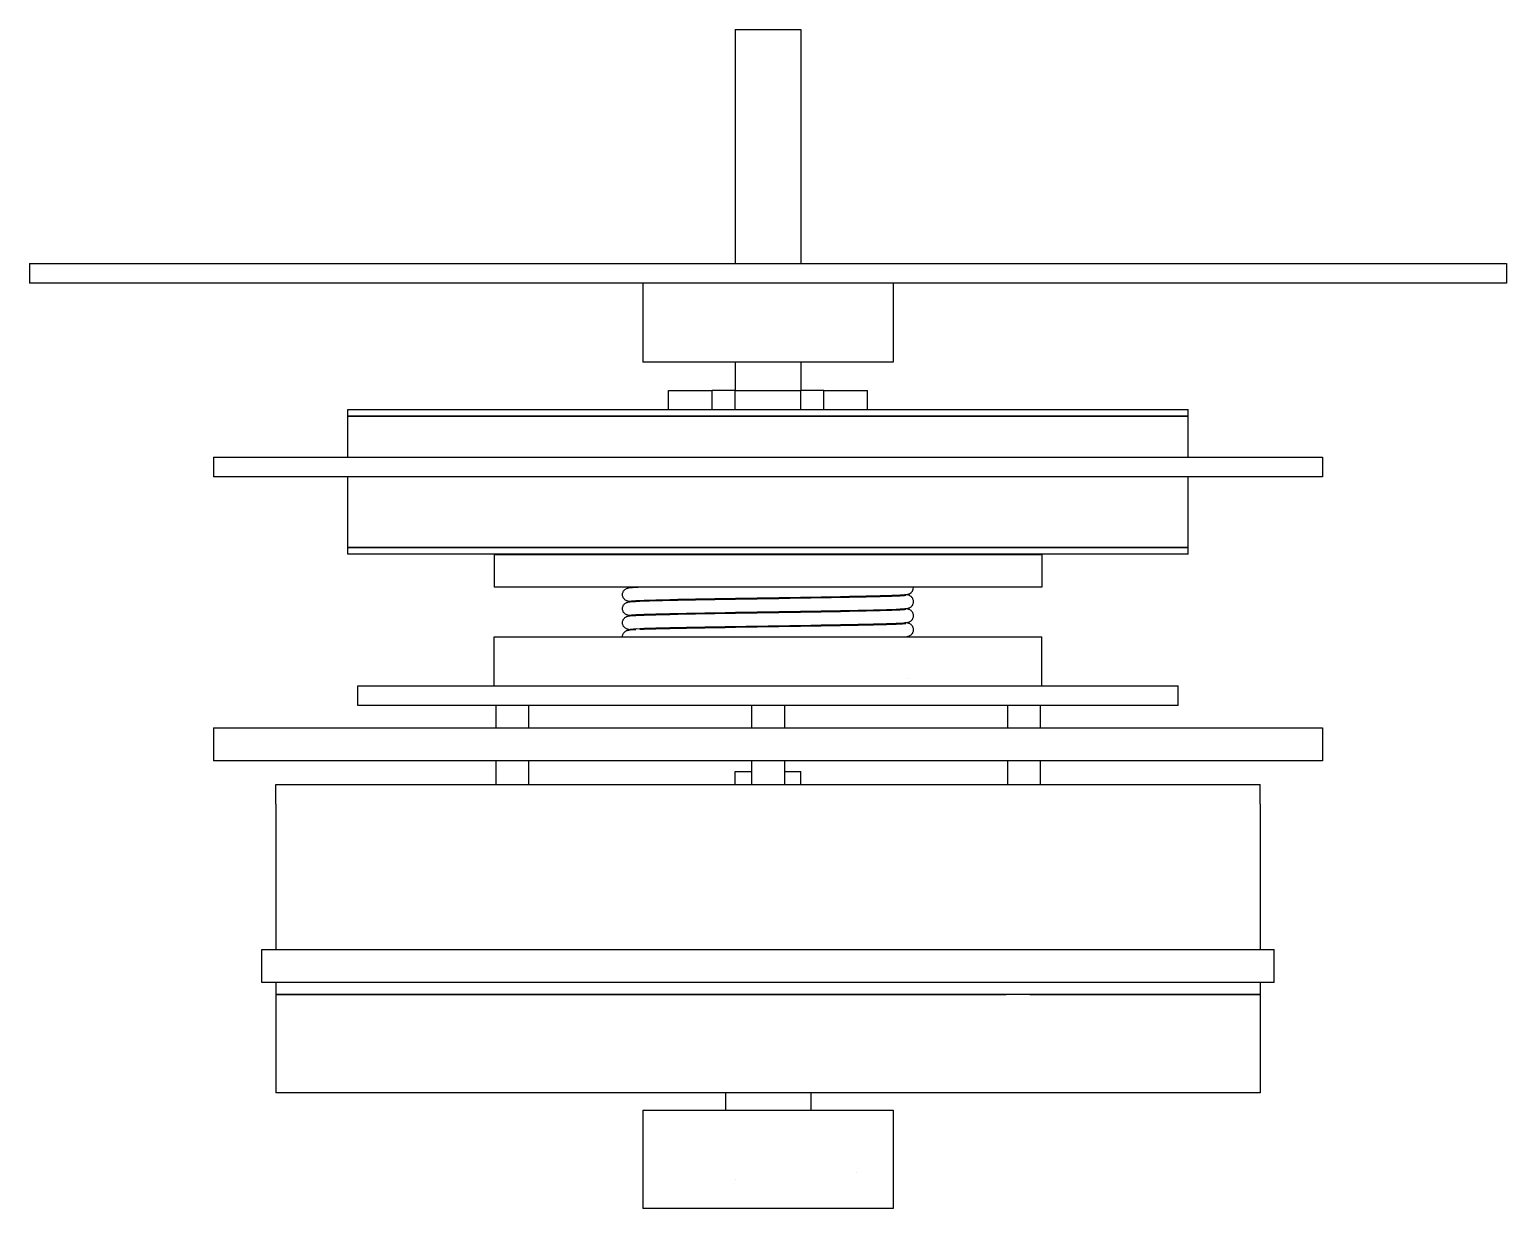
# Model space of a CAD drawing. Extents: x -3282 to 4846, y -1718 to 1845.
# Drawn here: x -1268.1 to -818.1, y -1168.3 to -809.1 of the extents above; entities that cross this region are included whole.
import ezdxf

# ---------------------------------------------------------------- set-up
doc = ezdxf.new("R2010")
doc.units = 0
doc.layers.get('0').update_dxf_attribs({"linetype": 'CONTINUOUS'})

msp = doc.modelspace()

# ---------------------------------------------------------------- linework, layer by layer
at = {"color": 1}
for p, q in [((-1053.093608, -809.059212), (-1053.093608, -880.38756)), ((-1053.093608, -809.059212), (-1043.093608, -809.059212)), ((-1043.093608, -809.059212), (-1033.093608, -809.059212)), ((-1033.093608, -809.059212), (-1033.093608, -880.38756)), ((-1268.093608, -880.38756), (-818.093608, -880.38756)), ((-1268.093608, -880.38756), (-1268.093608, -886.38756)), ((-818.093608, -880.38756), (-818.093608, -886.38756)), ((-818.093608, -886.38756), (-1268.093608, -886.38756)), ((-1081.243608, -886.38756), (-1081.243608, -910.38756)), ((-1004.943608, -886.38756), (-1004.943608, -910.38756)), ((-1004.943608, -910.38756), (-1081.243608, -910.38756)), ((-1053.093608, -910.38756), (-1053.093608, -919.059212)), ((-1033.093608, -910.38756), (-1033.093608, -919.059212)), ((-1073.411012, -919.059212), (-1060.142813, -919.059212)), ((-1073.411012, -924.876684), (-1073.411012, -919.059212)), ((-1053.093608, -919.059212), (-1060.142813, -919.059212)), ((-1060.142813, -924.876684), (-1060.142813, -919.059212)), ((-1053.093608, -919.059212), (-1033.093608, -919.059212)), ((-1053.093608, -924.876684), (-1053.093608, -919.059212)), ((-1026.044403, -919.059212), (-1033.093608, -919.059212)), ((-1033.093608, -924.876684), (-1033.093608, -919.059212)), ((-1026.044403, -919.059212), (-1012.776205, -919.059212)), ((-1026.044403, -924.876684), (-1026.044403, -919.059212)), ((-1012.776205, -924.876684), (-1012.776205, -919.059212)), ((-1171.108494, -926.876684), (-1171.108494, -924.876684)), ((-1171.108494, -924.876684), (-915.078723, -924.876684)), ((-1043.093608, -926.876684), (-1171.108494, -926.876684)), ((-1171.108493, -926.876684), (-915.078723, -926.876684)), ((-1171.108493, -939.356062), (-1171.108493, -926.876684)), ((-915.078723, -926.876684), (-1043.093608, -926.876684)), ((-915.078723, -926.876684), (-915.078723, -924.876684)), ((-915.078723, -939.356062), (-915.078723, -926.876684)), ((-1212.093608, -939.356062), (-1212.093608, -945.356062)), ((-1212.093608, -939.356062), (-874.093608, -939.356062)), ((-874.093608, -939.356062), (-874.093608, -945.356062)), ((-958.593608, -945.356062), (-1212.093608, -945.356062)), ((-1171.108493, -966.876684), (-1171.108493, -945.356062)), ((-874.093608, -945.356062), (-958.593608, -945.356062)), ((-915.078723, -966.876684), (-915.078723, -945.356062)), ((-1171.108494, -968.876684), (-1171.108494, -966.876684)), ((-1171.108494, -966.876684), (-915.078723, -966.876684)), ((-915.078723, -966.876684), (-1171.108493, -966.876684)), ((-915.078723, -968.876684), (-915.078723, -966.876684)), ((-1043.093608, -968.876684), (-1171.108494, -968.876684)), ((-1126.48662, -968.966675), (-959.700597, -968.966675)), ((-1126.48662, -968.966675), (-1126.48662, -978.966675)), ((-1073.411012, -968.966675), (-1073.411012, -968.876684)), ((-1060.142813, -968.966675), (-1060.142813, -968.876684)), ((-1053.093608, -968.966675), (-1053.093608, -968.876684)), ((-915.078723, -968.876684), (-1043.093608, -968.876684)), ((-1033.093608, -968.966675), (-1033.093608, -968.876684)), ((-1026.044403, -968.966675), (-1026.044403, -968.876684)), ((-1012.776205, -968.966675), (-1012.776205, -968.876684)), ((-959.700597, -968.966675), (-959.700597, -978.966675)), ((-959.700597, -978.966675), (-1126.48662, -978.966675)), ((-1087.410227, -981.040147), (-1087.381068, -980.843574)), ((-1087.381068, -980.843574), (-1087.332782, -980.650805)), ((-1087.332782, -980.650805), (-1087.265834, -980.463698)), ((-1087.265834, -980.463698), (-1087.180869, -980.284053)), ((-1087.180869, -980.284053), (-1087.078704, -980.113602)), ((-1087.078704, -980.113602), (-1086.960324, -979.953985)), ((-1086.960324, -979.953985), (-1086.826869, -979.806741)), ((-1086.826869, -979.806741), (-1086.679624, -979.673286)), ((-1086.679624, -979.673286), (-1086.520008, -979.554906)), ((-1086.520008, -979.554906), (-1086.349556, -979.452741)), ((-1086.349556, -979.452741), (-1086.169912, -979.367776)), ((-1086.169912, -979.367776), (-1086.037122, -979.314204)), ((-1086.037122, -979.314204), (-1085.850591, -979.247256)), ((-1085.850591, -979.247256), (-1085.658417, -979.19897)), ((-1085.658417, -979.19897), (-1085.46245, -979.169811)), ((-1085.46245, -979.169811), (-1085.070219, -979.11624)), ((-1085.070219, -979.11624), (-1084.419188, -979.062669)), ((-1084.419188, -979.062669), (-1083.513372, -979.009097)), ((-1083.513372, -979.009097), (-1083.324602, -978.999346)), ((-1083.324602, -978.999346), (-1082.623485, -978.966675)), ((-1000.150094, -981.020202), (-1000.017304, -980.966631)), ((-1087.419978, -981.238632), (-1087.410227, -981.040147)), ((-1087.410227, -981.437117), (-1087.419978, -981.238632)), ((-1087.419978, -985.524346), (-1087.410227, -985.325861)), ((-1087.381068, -981.63369), (-1087.410227, -981.437117)), ((-1087.410227, -985.325861), (-1087.381068, -985.129288)), ((-1087.332782, -981.826458), (-1087.381068, -981.63369)), ((-1087.381068, -985.129288), (-1087.332782, -984.93652)), ((-1087.265834, -982.013566), (-1087.332782, -981.826458)), ((-1087.332782, -984.93652), (-1087.265834, -984.749412)), ((-1087.180869, -982.19321), (-1087.265834, -982.013566)), ((-1087.265834, -984.749412), (-1087.180869, -984.569768)), ((-1087.078704, -982.363662), (-1087.180869, -982.19321)), ((-1087.180869, -984.569768), (-1087.078704, -984.399316)), ((-1086.960324, -982.523278), (-1087.078704, -982.363662)), ((-1087.078704, -984.399316), (-1086.960324, -984.2397)), ((-1086.826869, -982.670523), (-1086.960324, -982.523278)), ((-1086.960324, -984.2397), (-1086.826869, -984.092455)), ((-1086.679624, -982.803978), (-1086.826869, -982.670523)), ((-1086.826869, -984.092455), (-1086.679624, -983.959)), ((-1086.520008, -982.922358), (-1086.679624, -982.803978)), ((-1086.679624, -983.959), (-1086.520008, -983.84062)), ((-1086.349556, -983.024522), (-1086.520008, -982.922358)), ((-1086.520008, -983.84062), (-1086.349556, -983.738456)), ((-1086.169912, -983.109488), (-1086.349556, -983.024522)), ((-1086.349556, -983.738456), (-1086.169912, -983.65349)), ((-1086.037122, -983.163059), (-1086.169912, -983.109488)), ((-1086.169912, -983.65349), (-1086.037122, -983.599919)), ((-1085.850591, -983.230007), (-1086.037122, -983.163059)), ((-1086.037122, -983.599919), (-1085.850591, -983.532971)), ((-1085.658417, -983.278294), (-1085.850591, -983.230007)), ((-1085.850591, -983.532971), (-1085.658417, -983.484685)), ((-1085.46245, -983.307452), (-1085.658417, -983.278294)), ((-1085.658417, -983.484685), (-1085.46245, -983.455526)), ((-1085.070219, -983.361024), (-1085.46245, -983.307452)), ((-1085.46245, -983.455526), (-1085.070219, -983.401954)), ((-1085.070219, -983.401954), (-1084.419188, -983.348383)), ((-1084.821514, -983.381489), (-1085.070219, -983.361024)), ((-1085.066704, -983.20031), (-1084.678137, -983.146738)), ((-1084.678137, -983.146738), (-1084.033187, -983.093167)), ((-1084.419188, -983.348383), (-1083.513372, -983.294811)), ((-1084.033187, -983.093167), (-1083.135831, -983.039595)), ((-1083.513372, -983.294811), (-1083.324602, -983.28506)), ((-1083.324602, -983.049346), (-1082.174978, -982.995775)), ((-1083.324602, -983.28506), (-1082.174978, -983.231489)), ((-1082.174978, -982.995775), (-1080.784405, -982.942203)), ((-1082.174978, -983.231489), (-1080.784405, -983.177918)), ((-1080.784405, -982.942203), (-1079.161455, -982.888632)), ((-1080.784405, -983.177918), (-1079.161455, -983.124346)), ((-1079.161455, -982.888632), (-1077.316135, -982.83506)), ((-1079.161455, -983.124346), (-1077.316135, -983.070775)), ((-1077.316135, -982.83506), (-1075.259822, -982.781489)), ((-1077.316135, -983.070775), (-1075.259822, -983.017203)), ((-1075.259822, -982.781489), (-1073.005194, -982.727918)), ((-1075.259822, -983.017203), (-1073.005194, -982.963632)), ((-1073.411012, -982.973274), (-1073.411012, -982.73756)), ((-1073.005194, -982.727918), (-1070.56615, -982.674346)), ((-1073.005194, -982.963632), (-1070.56615, -982.91006)), ((-1070.56615, -982.674346), (-1067.957729, -982.620775)), ((-1070.56615, -982.91006), (-1067.957729, -982.856489)), ((-1067.957729, -982.620775), (-1065.196013, -982.567203)), ((-1067.957729, -982.856489), (-1065.196013, -982.802918)), ((-1065.196013, -982.567203), (-1062.298028, -982.513632)), ((-1065.196013, -982.802918), (-1062.298028, -982.749346)), ((-1062.298028, -982.513632), (-1059.281642, -982.46006)), ((-1062.298028, -982.749346), (-1059.281642, -982.695775)), ((-1060.142813, -982.711069), (-1060.142813, -982.475355)), ((-1059.281642, -982.46006), (-1056.16545, -982.406489)), ((-1059.281642, -982.695775), (-1056.16545, -982.642203)), ((-1056.16545, -982.406489), (-1052.968667, -982.352918)), ((-1056.16545, -982.642203), (-1052.968667, -982.588632)), ((-1053.093608, -982.59106), (-1053.093608, -982.355011)), ((-1052.968667, -982.352918), (-1049.711, -982.299346)), ((-1052.968667, -982.588632), (-1049.711, -982.53506)), ((-1049.711, -982.299346), (-1046.412535, -982.245775)), ((-1049.711, -982.53506), (-1046.412535, -982.481489)), ((-1046.412535, -982.245775), (-1043.093608, -982.192203)), ((-1046.412535, -982.481489), (-1043.093608, -982.427918)), ((-1043.093608, -982.192203), (-1039.774681, -982.138632)), ((-1043.093608, -982.427918), (-1039.774681, -982.374346)), ((-1039.774681, -982.138632), (-1036.476216, -982.08506)), ((-1039.774681, -982.374346), (-1036.476216, -982.320775)), ((-1036.476216, -982.08506), (-1033.218549, -982.031489)), ((-1036.476216, -982.320775), (-1033.218549, -982.267203)), ((-1033.218549, -982.031489), (-1030.021766, -981.977918)), ((-1033.218549, -982.267203), (-1030.021766, -982.213632)), ((-1033.093608, -982.26511), (-1033.093608, -982.029061)), ((-1030.021766, -981.977918), (-1026.905575, -981.924346)), ((-1030.021766, -982.213632), (-1026.905575, -982.16006)), ((-1026.905575, -981.924346), (-1023.889188, -981.870775)), ((-1026.905575, -982.16006), (-1023.889188, -982.106489)), ((-1026.044403, -982.144766), (-1026.044403, -981.909052)), ((-1023.889188, -981.870775), (-1020.991203, -981.817203)), ((-1023.889188, -982.106489), (-1020.991203, -982.052918)), ((-1020.991203, -981.817203), (-1018.229487, -981.763632)), ((-1020.991203, -982.052918), (-1018.229487, -981.999346)), ((-1018.229487, -981.763632), (-1015.621066, -981.71006)), ((-1018.229487, -981.999346), (-1015.621066, -981.945775)), ((-1015.621066, -981.71006), (-1013.182023, -981.656489)), ((-1015.621066, -981.945775), (-1013.182023, -981.892203)), ((-1013.182023, -981.656489), (-1010.927394, -981.602918)), ((-1013.182023, -981.892203), (-1010.927394, -981.838632)), ((-1012.776205, -981.882561), (-1012.776205, -981.646847)), ((-1010.927394, -981.602918), (-1008.871081, -981.549346)), ((-1010.927394, -981.838632), (-1008.871081, -981.78506)), ((-1008.871081, -981.549346), (-1007.025761, -981.495775)), ((-1008.871081, -981.78506), (-1007.025761, -981.731489)), ((-1007.025761, -981.495775), (-1005.402812, -981.442203)), ((-1007.025761, -981.731489), (-1005.402812, -981.677918)), ((-1005.402812, -981.442203), (-1004.012238, -981.388632)), ((-1005.402812, -981.677918), (-1004.012238, -981.624346)), ((-1004.012238, -981.388632), (-1002.862615, -981.33506)), ((-1004.012238, -981.624346), (-1002.862615, -981.570775)), ((-1002.97853, -981.576176), (-1002.154029, -981.526954)), ((-1002.862615, -981.33506), (-1002.673845, -981.32531)), ((-1002.673845, -981.32531), (-1001.768028, -981.271738)), ((-1002.154029, -981.526954), (-1001.509079, -981.473383)), ((-1001.768028, -981.271738), (-1001.116997, -981.218167)), ((-1001.509079, -981.473383), (-1001.120512, -981.419811)), ((-1001.116997, -981.259097), (-1001.365702, -981.238632)), ((-1001.116997, -981.218167), (-1000.724766, -981.164595)), ((-1000.724766, -981.312669), (-1001.116997, -981.259097)), ((-1001.116997, -985.503881), (-1000.724766, -985.45031)), ((-1000.724766, -981.164595), (-1000.528799, -981.135436)), ((-1000.528799, -981.341827), (-1000.724766, -981.312669)), ((-1000.724766, -985.45031), (-1000.528799, -985.421151)), ((-1000.528799, -981.135436), (-1000.336625, -981.08715)), ((-1000.336625, -981.390113), (-1000.528799, -981.341827)), ((-1000.528799, -985.421151), (-1000.336625, -985.372865)), ((-1000.336625, -981.08715), (-1000.150094, -981.020202)), ((-1000.150094, -981.457062), (-1000.336625, -981.390113)), ((-1000.336625, -985.372865), (-1000.150094, -985.305917)), ((-1000.017304, -981.510633), (-1000.150094, -981.457062)), ((-1000.150094, -985.305917), (-1000.017304, -985.252345)), ((-999.83766, -981.595598), (-1000.017304, -981.510633)), ((-1000.017304, -985.252345), (-999.83766, -985.16738)), ((-999.667209, -981.697763), (-999.83766, -981.595598)), ((-999.83766, -985.16738), (-999.667209, -985.065215)), ((-999.507592, -981.816143), (-999.667209, -981.697763)), ((-999.667209, -985.065215), (-999.507592, -984.946835)), ((-999.360347, -981.949598), (-999.507592, -981.816143)), ((-999.507592, -984.946835), (-999.360347, -984.81338)), ((-999.226892, -982.096843), (-999.360347, -981.949598)), ((-999.360347, -984.81338), (-999.226892, -984.666135)), ((-999.108512, -982.256459), (-999.226892, -982.096843)), ((-999.226892, -984.666135), (-999.108512, -984.506519)), ((-999.006348, -982.426911), (-999.108512, -982.256459)), ((-999.108512, -984.506519), (-999.006348, -984.336067)), ((-998.921382, -982.606555), (-999.006348, -982.426911)), ((-999.006348, -984.336067), (-998.921382, -984.156423)), ((-998.854434, -982.793663), (-998.921382, -982.606555)), ((-998.921382, -984.156423), (-998.854434, -983.969315)), ((-998.806148, -982.986431), (-998.854434, -982.793663)), ((-998.854434, -983.969315), (-998.806148, -983.776547)), ((-998.776989, -983.183004), (-998.806148, -982.986431)), ((-998.806148, -983.776547), (-998.776989, -983.579974)), ((-998.767238, -983.381489), (-998.776989, -983.183004)), ((-998.776989, -983.579974), (-998.767238, -983.381489)), ((-1087.410227, -985.722831), (-1087.419978, -985.524346)), ((-1087.419978, -989.81006), (-1087.410227, -989.611576)), ((-1087.410227, -990.008545), (-1087.419978, -989.81006)), ((-1087.381068, -985.919404), (-1087.410227, -985.722831)), ((-1087.410227, -989.611576), (-1087.381068, -989.415003)), ((-1087.332782, -986.112173), (-1087.381068, -985.919404)), ((-1087.381068, -989.415003), (-1087.332782, -989.222234)), ((-1087.265834, -986.29928), (-1087.332782, -986.112173)), ((-1087.332782, -989.222234), (-1087.265834, -989.035127)), ((-1087.180869, -986.478925), (-1087.265834, -986.29928)), ((-1087.265834, -989.035127), (-1087.180869, -988.855482)), ((-1087.078704, -986.649376), (-1087.180869, -986.478925)), ((-1087.180869, -988.855482), (-1087.078704, -988.685031)), ((-1086.960324, -986.808993), (-1087.078704, -986.649376)), ((-1087.078704, -988.685031), (-1086.960324, -988.525414)), ((-1086.826869, -986.956237), (-1086.960324, -986.808993)), ((-1086.960324, -988.525414), (-1086.826869, -988.378169)), ((-1086.679624, -987.089692), (-1086.826869, -986.956237)), ((-1086.826869, -988.378169), (-1086.679624, -988.244714)), ((-1086.520008, -987.208072), (-1086.679624, -987.089692)), ((-1086.679624, -988.244714), (-1086.520008, -988.126334)), ((-1086.349556, -987.310237), (-1086.520008, -987.208072)), ((-1086.520008, -988.126334), (-1086.349556, -988.02417)), ((-1086.169912, -987.395202), (-1086.349556, -987.310237)), ((-1086.349556, -988.02417), (-1086.169912, -987.939204)), ((-1086.037122, -987.448774), (-1086.169912, -987.395202)), ((-1086.169912, -987.939204), (-1086.037122, -987.885633)), ((-1085.850591, -987.515722), (-1086.037122, -987.448774)), ((-1086.037122, -987.885633), (-1085.850591, -987.818685)), ((-1085.658417, -987.564008), (-1085.850591, -987.515722)), ((-1085.850591, -987.818685), (-1085.658417, -987.770399)), ((-1085.46245, -987.593167), (-1085.658417, -987.564008)), ((-1085.658417, -987.770399), (-1085.46245, -987.74124)), ((-1085.070219, -987.646738), (-1085.46245, -987.593167)), ((-1085.46245, -987.74124), (-1085.070219, -987.687669)), ((-1085.070219, -987.687669), (-1084.419188, -987.634097)), ((-1084.821514, -987.667203), (-1085.070219, -987.646738)), ((-1085.066704, -987.486024), (-1084.678137, -987.432452)), ((-1084.678137, -987.432452), (-1084.033187, -987.378881)), ((-1084.419188, -987.634097), (-1083.513372, -987.580526)), ((-1084.033187, -987.378881), (-1083.135831, -987.32531)), ((-1083.513372, -987.580526), (-1083.324602, -987.570775)), ((-1083.324602, -987.33506), (-1082.174978, -987.281489)), ((-1083.324602, -987.570775), (-1082.174978, -987.517203)), ((-1082.174978, -987.281489), (-1080.784405, -987.227918)), ((-1082.174978, -987.517203), (-1080.784405, -987.463632)), ((-1080.784405, -987.227918), (-1079.161455, -987.174346)), ((-1080.784405, -987.463632), (-1079.161455, -987.41006)), ((-1079.161455, -987.174346), (-1077.316135, -987.120775)), ((-1079.161455, -987.41006), (-1077.316135, -987.356489)), ((-1077.316135, -987.120775), (-1075.259822, -987.067203)), ((-1077.316135, -987.356489), (-1075.259822, -987.302918)), ((-1075.259822, -987.067203), (-1073.005194, -987.013632)), ((-1075.259822, -987.302918), (-1073.005194, -987.249346)), ((-1073.411012, -987.011832), (-1073.411012, -987.010159)), ((-1073.411012, -987.258989), (-1073.411012, -987.023274)), ((-1073.005194, -987.013632), (-1070.56615, -986.96006)), ((-1073.005194, -987.249346), (-1070.56615, -987.195775)), ((-1070.56615, -986.96006), (-1067.957729, -986.906489)), ((-1070.56615, -987.195775), (-1067.957729, -987.142203)), ((-1067.957729, -986.906489), (-1065.196013, -986.852918)), ((-1067.957729, -987.142203), (-1065.196013, -987.088632)), ((-1065.196013, -986.852918), (-1062.298028, -986.799346)), ((-1065.196013, -987.088632), (-1062.298028, -987.03506)), ((-1062.298028, -986.799346), (-1059.281642, -986.745775)), ((-1062.298028, -987.03506), (-1059.281642, -986.981489)), ((-1060.142813, -986.996784), (-1060.142813, -986.761069)), ((-1059.281642, -986.745775), (-1056.16545, -986.692203)), ((-1059.281642, -986.981489), (-1056.16545, -986.927918)), ((-1056.16545, -986.692203), (-1052.968667, -986.638632)), ((-1056.16545, -986.927918), (-1052.968667, -986.874346)), ((-1053.093608, -986.876774), (-1053.093608, -986.640726)), ((-1052.968667, -986.638632), (-1049.711, -986.58506)), ((-1052.968667, -986.874346), (-1049.711, -986.820775)), ((-1049.711, -986.58506), (-1046.412535, -986.531489)), ((-1049.711, -986.820775), (-1046.412535, -986.767203)), ((-1046.412535, -986.531489), (-1043.093608, -986.477918)), ((-1046.412535, -986.767203), (-1043.093608, -986.713632)), ((-1043.093608, -986.477918), (-1039.774681, -986.424346)), ((-1043.093608, -986.713632), (-1039.774681, -986.66006)), ((-1039.774681, -986.424346), (-1036.476216, -986.370775)), ((-1039.774681, -986.66006), (-1036.476216, -986.606489)), ((-1036.476216, -986.370775), (-1033.218549, -986.317203)), ((-1036.476216, -986.606489), (-1033.218549, -986.552918)), ((-1033.218549, -986.317203), (-1030.021766, -986.263632)), ((-1033.218549, -986.552918), (-1030.021766, -986.499346)), ((-1033.093608, -986.550824), (-1033.093608, -986.314775)), ((-1030.021766, -986.263632), (-1026.905575, -986.21006)), ((-1030.021766, -986.499346), (-1026.905575, -986.445775)), ((-1026.905575, -986.21006), (-1023.889188, -986.156489)), ((-1026.905575, -986.445775), (-1023.889188, -986.392203)), ((-1026.044403, -986.43048), (-1026.044403, -986.194766)), ((-1023.889188, -986.156489), (-1020.991203, -986.102918)), ((-1023.889188, -986.392203), (-1020.991203, -986.338632)), ((-1020.991203, -986.102918), (-1018.229487, -986.049346)), ((-1020.991203, -986.338632), (-1018.229487, -986.28506)), ((-1018.229487, -986.049346), (-1015.621066, -985.995775)), ((-1018.229487, -986.28506), (-1015.621066, -986.231489)), ((-1015.621066, -985.995775), (-1013.182023, -985.942203)), ((-1015.621066, -986.231489), (-1013.182023, -986.177918)), ((-1013.182023, -985.942203), (-1010.927394, -985.888632)), ((-1013.182023, -986.177918), (-1010.927394, -986.124346)), ((-1012.776205, -986.168275), (-1012.776205, -985.932561)), ((-1010.927394, -985.888632), (-1008.871081, -985.83506)), ((-1010.927394, -986.124346), (-1008.871081, -986.070775)), ((-1008.871081, -985.83506), (-1007.025761, -985.781489)), ((-1008.871081, -986.070775), (-1007.025761, -986.017203)), ((-1007.025761, -985.781489), (-1005.402812, -985.727918)), ((-1007.025761, -986.017203), (-1005.402812, -985.963632)), ((-1005.402812, -985.727918), (-1004.012238, -985.674346)), ((-1005.402812, -985.963632), (-1004.012238, -985.91006)), ((-1005.402812, -990.013632), (-1004.012238, -989.96006)), ((-1004.012238, -985.674346), (-1002.862615, -985.620775)), ((-1004.012238, -985.91006), (-1002.862615, -985.856489)), ((-1004.012238, -989.96006), (-1002.862615, -989.906489)), ((-1002.97853, -985.861891), (-1002.154029, -985.812669)), ((-1002.862615, -985.620775), (-1002.673845, -985.611024)), ((-1002.862615, -989.906489), (-1002.673845, -989.896738)), ((-1002.673845, -985.611024), (-1001.768028, -985.557452)), ((-1002.673845, -989.896738), (-1001.768028, -989.843167)), ((-1002.154029, -985.812669), (-1001.509079, -985.759097)), ((-1001.768028, -985.557452), (-1001.116997, -985.503881)), ((-1001.768028, -989.843167), (-1001.116997, -989.789595)), ((-1001.695184, -985.849919), (-1001.69205, -985.848607)), ((-1001.509079, -985.759097), (-1001.120512, -985.705526)), ((-1001.509079, -990.044811), (-1001.120512, -989.99124)), ((-1001.116997, -985.544811), (-1001.365702, -985.524346)), ((-1001.116997, -989.830526), (-1001.365702, -989.81006)), ((-1000.724766, -985.598383), (-1001.116997, -985.544811)), ((-1001.116997, -989.789595), (-1000.724766, -989.736024)), ((-1000.724766, -989.884097), (-1001.116997, -989.830526)), ((-1000.528799, -985.627542), (-1000.724766, -985.598383)), ((-1000.724766, -989.736024), (-1000.528799, -989.706865)), ((-1000.528799, -989.913256), (-1000.724766, -989.884097)), ((-1000.336625, -985.675828), (-1000.528799, -985.627542)), ((-1000.528799, -989.706865), (-1000.336625, -989.658579)), ((-1000.336625, -989.961542), (-1000.528799, -989.913256)), ((-1000.150094, -985.742776), (-1000.336625, -985.675828)), ((-1000.336625, -989.658579), (-1000.150094, -989.591631)), ((-1000.150094, -990.02849), (-1000.336625, -989.961542)), ((-1000.017304, -985.796347), (-1000.150094, -985.742776)), ((-1000.150094, -989.591631), (-1000.017304, -989.538059)), ((-999.83766, -985.881313), (-1000.017304, -985.796347)), ((-1000.017304, -989.538059), (-999.83766, -989.453094)), ((-999.667209, -985.983477), (-999.83766, -985.881313)), ((-999.83766, -989.453094), (-999.667209, -989.350929)), ((-999.507592, -986.101857), (-999.667209, -985.983477)), ((-999.667209, -989.350929), (-999.507592, -989.232549)), ((-999.360347, -986.235312), (-999.507592, -986.101857)), ((-999.507592, -989.232549), (-999.360347, -989.099095)), ((-999.226892, -986.382557), (-999.360347, -986.235312)), ((-999.360347, -989.099095), (-999.226892, -988.95185)), ((-999.108512, -986.542174), (-999.226892, -986.382557)), ((-999.226892, -988.95185), (-999.108512, -988.792233)), ((-999.006348, -986.712625), (-999.108512, -986.542174)), ((-999.108512, -988.792233), (-999.006348, -988.621782)), ((-998.921382, -986.892269), (-999.006348, -986.712625)), ((-999.006348, -988.621782), (-998.921382, -988.442137)), ((-998.854434, -987.079377), (-998.921382, -986.892269)), ((-998.921382, -988.442137), (-998.854434, -988.25503)), ((-998.806148, -987.272145), (-998.854434, -987.079377)), ((-998.854434, -988.25503), (-998.806148, -988.062261)), ((-998.776989, -987.468719), (-998.806148, -987.272145)), ((-998.806148, -988.062261), (-998.776989, -987.865688)), ((-998.767238, -987.667203), (-998.776989, -987.468719)), ((-998.776989, -987.865688), (-998.767238, -987.667203)), ((-1126.48662, -1009.059212), (-1126.48662, -994.059212)), ((-1126.48662, -994.059212), (-1043.093608, -994.059212)), ((-1087.418182, -994.059212), (-1087.410227, -993.89729)), ((-1087.381068, -990.205118), (-1087.410227, -990.008545)), ((-1087.410227, -993.89729), (-1087.381068, -993.700717)), ((-1087.332782, -990.397887), (-1087.381068, -990.205118)), ((-1087.381068, -993.700717), (-1087.332782, -993.507948)), ((-1087.265834, -990.584994), (-1087.332782, -990.397887)), ((-1087.332782, -993.507948), (-1087.265834, -993.320841)), ((-1087.180869, -990.764639), (-1087.265834, -990.584994)), ((-1087.265834, -993.320841), (-1087.180869, -993.141196)), ((-1087.078704, -990.93509), (-1087.180869, -990.764639)), ((-1087.180869, -993.141196), (-1087.078704, -992.970745)), ((-1086.960324, -991.094707), (-1087.078704, -990.93509)), ((-1087.078704, -992.970745), (-1086.960324, -992.811128)), ((-1086.826869, -991.241952), (-1086.960324, -991.094707)), ((-1086.960324, -992.811128), (-1086.826869, -992.663884)), ((-1086.679624, -991.375407), (-1086.826869, -991.241952)), ((-1086.826869, -992.663884), (-1086.679624, -992.530429)), ((-1086.520008, -991.493786), (-1086.679624, -991.375407)), ((-1086.679624, -992.530429), (-1086.520008, -992.412049)), ((-1086.349556, -991.595951), (-1086.520008, -991.493786)), ((-1086.520008, -992.412049), (-1086.349556, -992.309884)), ((-1086.169912, -991.680917), (-1086.349556, -991.595951)), ((-1086.349556, -992.309884), (-1086.169912, -992.224919)), ((-1086.037122, -991.734488), (-1086.169912, -991.680917)), ((-1086.169912, -992.224919), (-1086.037122, -992.171347)), ((-1085.850591, -991.801436), (-1086.037122, -991.734488)), ((-1086.037122, -992.171347), (-1085.850591, -992.104399)), ((-1085.658417, -991.849722), (-1085.850591, -991.801436)), ((-1085.850591, -992.104399), (-1085.658417, -992.056113)), ((-1085.46245, -991.878881), (-1085.658417, -991.849722)), ((-1085.658417, -992.056113), (-1085.46245, -992.026954)), ((-1085.070219, -991.932452), (-1085.46245, -991.878881)), ((-1085.46245, -992.026954), (-1085.070219, -991.973383)), ((-1085.070219, -991.973383), (-1084.419188, -991.919811)), ((-1084.821514, -991.952918), (-1085.070219, -991.932452)), ((-1085.066704, -991.771738), (-1084.678137, -991.718167)), ((-1084.678137, -991.718167), (-1084.033187, -991.664595)), ((-1084.419188, -991.919811), (-1083.513372, -991.86624)), ((-1084.033187, -991.664595), (-1083.135831, -991.611024)), ((-1083.513372, -991.86624), (-1083.324602, -991.856489)), ((-1083.324602, -991.620775), (-1082.174978, -991.567203)), ((-1082.174978, -991.567203), (-1080.784405, -991.513632)), ((-1082.174978, -991.802918), (-1080.784405, -991.749346)), ((-1080.784405, -991.513632), (-1079.161455, -991.46006)), ((-1080.784405, -991.749346), (-1079.161455, -991.695775)), ((-1079.161455, -991.46006), (-1077.316135, -991.406489)), ((-1079.161455, -991.695775), (-1077.316135, -991.642203)), ((-1077.316135, -991.406489), (-1075.259822, -991.352918)), ((-1077.316135, -991.642203), (-1075.259822, -991.588632)), ((-1075.259822, -991.352918), (-1073.005194, -991.299346)), ((-1075.259822, -991.588632), (-1073.005194, -991.53506)), ((-1073.411012, -991.545743), (-1073.411012, -991.308989)), ((-1073.005194, -991.299346), (-1070.56615, -991.245775)), ((-1073.005194, -991.53506), (-1070.56615, -991.481489)), ((-1070.56615, -991.245775), (-1067.957729, -991.192203)), ((-1070.56615, -991.481489), (-1067.957729, -991.427918)), ((-1067.957729, -991.192203), (-1065.196013, -991.138632)), ((-1067.957729, -991.427918), (-1065.196013, -991.374346)), ((-1065.196013, -991.138632), (-1062.298028, -991.08506)), ((-1065.196013, -991.374346), (-1062.298028, -991.320775)), ((-1062.298028, -991.08506), (-1059.281642, -991.031489)), ((-1062.298028, -991.320775), (-1059.281642, -991.267203)), ((-1060.142813, -991.282498), (-1060.142813, -991.046784)), ((-1059.281642, -991.031489), (-1056.16545, -990.977918)), ((-1059.281642, -991.267203), (-1056.16545, -991.213632)), ((-1056.16545, -990.977918), (-1052.968667, -990.924346)), ((-1056.16545, -991.213632), (-1052.968667, -991.16006)), ((-1053.093608, -991.162489), (-1053.093608, -990.92644)), ((-1052.968667, -990.924346), (-1049.711, -990.870775)), ((-1052.968667, -991.16006), (-1049.711, -991.106489)), ((-1049.711, -990.870775), (-1046.412535, -990.817203)), ((-1049.711, -991.106489), (-1046.412535, -991.052918)), ((-1046.412535, -990.817203), (-1043.093608, -990.763632)), ((-1046.412535, -991.052918), (-1043.093608, -990.999346)), ((-1043.093608, -990.763632), (-1039.774681, -990.71006)), ((-1043.093608, -990.999346), (-1039.774681, -990.945775)), ((-1043.093608, -994.059212), (-959.700597, -994.059212)), ((-1039.774681, -990.71006), (-1036.476216, -990.656489)), ((-1039.774681, -990.945775), (-1036.476216, -990.892203)), ((-1036.476216, -990.656489), (-1033.218549, -990.602918)), ((-1036.476216, -990.892203), (-1033.218549, -990.838632)), ((-1033.218549, -990.602918), (-1030.021766, -990.549346)), ((-1033.218549, -990.838632), (-1030.021766, -990.78506)), ((-1033.093608, -990.836538), (-1033.093608, -990.600489)), ((-1030.021766, -990.549346), (-1026.905575, -990.495775)), ((-1030.021766, -990.78506), (-1026.905575, -990.731489)), ((-1026.905575, -990.495775), (-1023.889188, -990.442203)), ((-1026.905575, -990.731489), (-1023.889188, -990.677918)), ((-1026.044403, -990.716195), (-1026.044403, -990.48048)), ((-1023.889188, -990.442203), (-1020.991203, -990.388632)), ((-1023.889188, -990.677918), (-1020.991203, -990.624346)), ((-1020.991203, -990.388632), (-1018.229487, -990.33506)), ((-1020.991203, -990.624346), (-1018.229487, -990.570775)), ((-1018.229487, -990.33506), (-1015.621066, -990.281489)), ((-1018.229487, -990.570775), (-1015.621066, -990.517203)), ((-1015.621066, -990.281489), (-1013.182023, -990.227918)), ((-1015.621066, -990.517203), (-1013.182023, -990.463632)), ((-1013.182023, -990.227918), (-1010.927394, -990.174346)), ((-1013.182023, -990.463632), (-1010.927394, -990.41006)), ((-1012.776205, -990.453989), (-1012.776205, -990.217235)), ((-1010.927394, -990.174346), (-1008.871081, -990.120775)), ((-1010.927394, -990.41006), (-1008.871081, -990.356489)), ((-1008.871081, -990.120775), (-1007.025761, -990.067203)), ((-1008.871081, -990.356489), (-1007.025761, -990.302918)), ((-1007.025761, -990.067203), (-1005.402812, -990.013632)), ((-1007.025761, -990.302918), (-1005.402812, -990.249346)), ((-1005.402812, -990.249346), (-1004.012238, -990.195775)), ((-1004.012238, -990.195775), (-1002.862615, -990.142203)), ((-1002.97853, -990.147605), (-1002.154029, -990.098383)), ((-1002.154029, -990.098383), (-1001.509079, -990.044811)), ((-1001.695184, -990.135633), (-1001.69205, -990.134321)), ((-1000.999134, -994.059212), (-1000.724766, -994.021738)), ((-1000.724766, -994.021738), (-1000.528799, -993.992579)), ((-1000.528799, -993.992579), (-1000.336625, -993.944293)), ((-1000.336625, -993.944293), (-1000.150094, -993.877345)), ((-1000.017304, -990.082062), (-1000.150094, -990.02849)), ((-1000.150094, -993.877345), (-1000.017304, -993.823774)), ((-999.83766, -990.167027), (-1000.017304, -990.082062)), ((-1000.017304, -993.823774), (-999.83766, -993.738808)), ((-999.667209, -990.269192), (-999.83766, -990.167027)), ((-999.83766, -993.738808), (-999.667209, -993.636644)), ((-999.507592, -990.387571), (-999.667209, -990.269192)), ((-999.667209, -993.636644), (-999.507592, -993.518264)), ((-999.360347, -990.521026), (-999.507592, -990.387571)), ((-999.507592, -993.518264), (-999.360347, -993.384809)), ((-999.226892, -990.668271), (-999.360347, -990.521026)), ((-999.360347, -993.384809), (-999.226892, -993.237564)), ((-999.108512, -990.827888), (-999.226892, -990.668271)), ((-999.226892, -993.237564), (-999.108512, -993.077947)), ((-999.006348, -990.998339), (-999.108512, -990.827888)), ((-999.108512, -993.077947), (-999.006348, -992.907496)), ((-998.921382, -991.177984), (-999.006348, -990.998339)), ((-999.006348, -992.907496), (-998.921382, -992.727852)), ((-998.854434, -991.365091), (-998.921382, -991.177984)), ((-998.921382, -992.727852), (-998.854434, -992.540744)), ((-998.806148, -991.55786), (-998.854434, -991.365091)), ((-998.854434, -992.540744), (-998.806148, -992.347975)), ((-998.776989, -991.754433), (-998.806148, -991.55786)), ((-998.806148, -992.347975), (-998.776989, -992.151402)), ((-998.767238, -991.952918), (-998.776989, -991.754433)), ((-998.776989, -992.151402), (-998.767238, -991.952918)), ((-959.700597, -1009.059212), (-959.700597, -994.059212)), ((-1000.724766, -1006.878881), (-1000.72344, -1006.878684)), ((-1168.093608, -1015.059212), (-1168.093608, -1009.059212)), ((-1168.093608, -1009.059212), (-980.593608, -1009.059212)), ((-980.593608, -1009.059212), (-918.093608, -1009.059212)), ((-918.093608, -1015.059212), (-918.093608, -1009.059212)), ((-918.093608, -1015.059212), (-1168.093608, -1015.059212)), ((-1126.035894, -1015.059212), (-1126.035894, -1021.870549)), ((-1116.035894, -1015.059212), (-1116.035894, -1021.870549)), ((-1048.093608, -1015.059212), (-1048.093608, -1021.870549)), ((-1038.093608, -1015.059212), (-1038.093608, -1021.870549)), ((-970.151322, -1015.059212), (-970.151322, -1021.870549)), ((-960.151322, -1015.059212), (-960.151322, -1021.870549)), ((-1212.093608, -1021.870549), (-874.093608, -1021.870549)), ((-1212.093608, -1021.870549), (-1212.093608, -1031.870549)), ((-874.093608, -1021.870549), (-874.093608, -1031.870549)), ((-874.093608, -1031.870549), (-1212.093608, -1031.870549)), ((-1126.035894, -1031.870549), (-1126.035894, -1039.059212)), ((-1116.035894, -1031.870549), (-1116.035894, -1039.059212)), ((-1048.093608, -1031.870549), (-1048.093608, -1039.059212)), ((-1038.093608, -1031.870549), (-1038.093608, -1039.059212)), ((-970.151322, -1031.870549), (-970.151322, -1039.059212)), ((-960.151322, -1031.870549), (-960.151322, -1039.059212)), ((-1193.093608, -1045.059212), (-1193.093608, -1039.059212)), ((-1193.093608, -1039.059212), (-968.093608, -1039.059212)), ((-1053.093608, -1039.059212), (-1053.093608, -1035.166986)), ((-1053.093608, -1035.166986), (-1048.093608, -1035.166986)), ((-1038.093608, -1035.166986), (-1033.093608, -1035.166986)), ((-1033.093608, -1039.059212), (-1033.093608, -1035.166986)), ((-968.093608, -1039.059212), (-893.093608, -1039.059212)), ((-893.093608, -1045.059212), (-893.093608, -1039.059212)), ((-1193.093608, -1045.059212), (-1193.093608, -1089.421731)), ((-893.093608, -1045.059212), (-893.093608, -1089.421731)), ((-1197.289685, -1089.421731), (-888.897531, -1089.421731)), ((-1197.289685, -1099.421731), (-1197.289685, -1089.421731)), ((-888.897531, -1099.421731), (-888.897531, -1089.421731)), ((-888.897531, -1099.421731), (-1197.289685, -1099.421731)), ((-1193.093608, -1099.421731), (-1193.093608, -1103.082395)), ((-893.093608, -1099.421731), (-893.093608, -1103.082395)), ((-1193.093608, -1103.082395), (-1193.093608, -1133.082395)), ((-1193.093608, -1103.082395), (-1043.093608, -1103.082395)), ((-968.093608, -1103.082395), (-1193.093608, -1103.082395)), ((-1043.093608, -1103.082395), (-970.535775, -1103.082395)), ((-893.093608, -1103.082395), (-968.093608, -1103.082395)), ((-963.288797, -1103.082395), (-893.093608, -1103.082395)), ((-893.093608, -1103.082395), (-893.093608, -1133.082395)), ((-893.093608, -1133.082395), (-1193.093608, -1133.082395)), ((-1056.093608, -1133.082395), (-1056.093608, -1138.281897)), ((-1030.093608, -1133.082395), (-1030.093608, -1138.281897)), ((-1081.243608, -1138.281897), (-1004.943608, -1138.281897)), ((-1081.243608, -1138.281897), (-1081.243608, -1168.281897)), ((-1016.117484, -1138.281897), (-1016.115543, -1138.281897)), ((-1004.943608, -1138.281897), (-1004.943608, -1168.281897)), ((-1053.093608, -1159.406955), (-1053.093608, -1159.421731)), ((-1016.115543, -1157.281897), (-1016.117484, -1157.281897)), ((-1004.943608, -1168.281897), (-1081.243608, -1168.281897))]:
    msp.add_line(p, q, dxfattribs=at)
msp.add_arc((-1000.792238, -979.095775), 2.025, 292.5, 3.659275, dxfattribs=at)

doc.saveas('drawing.dxf')
